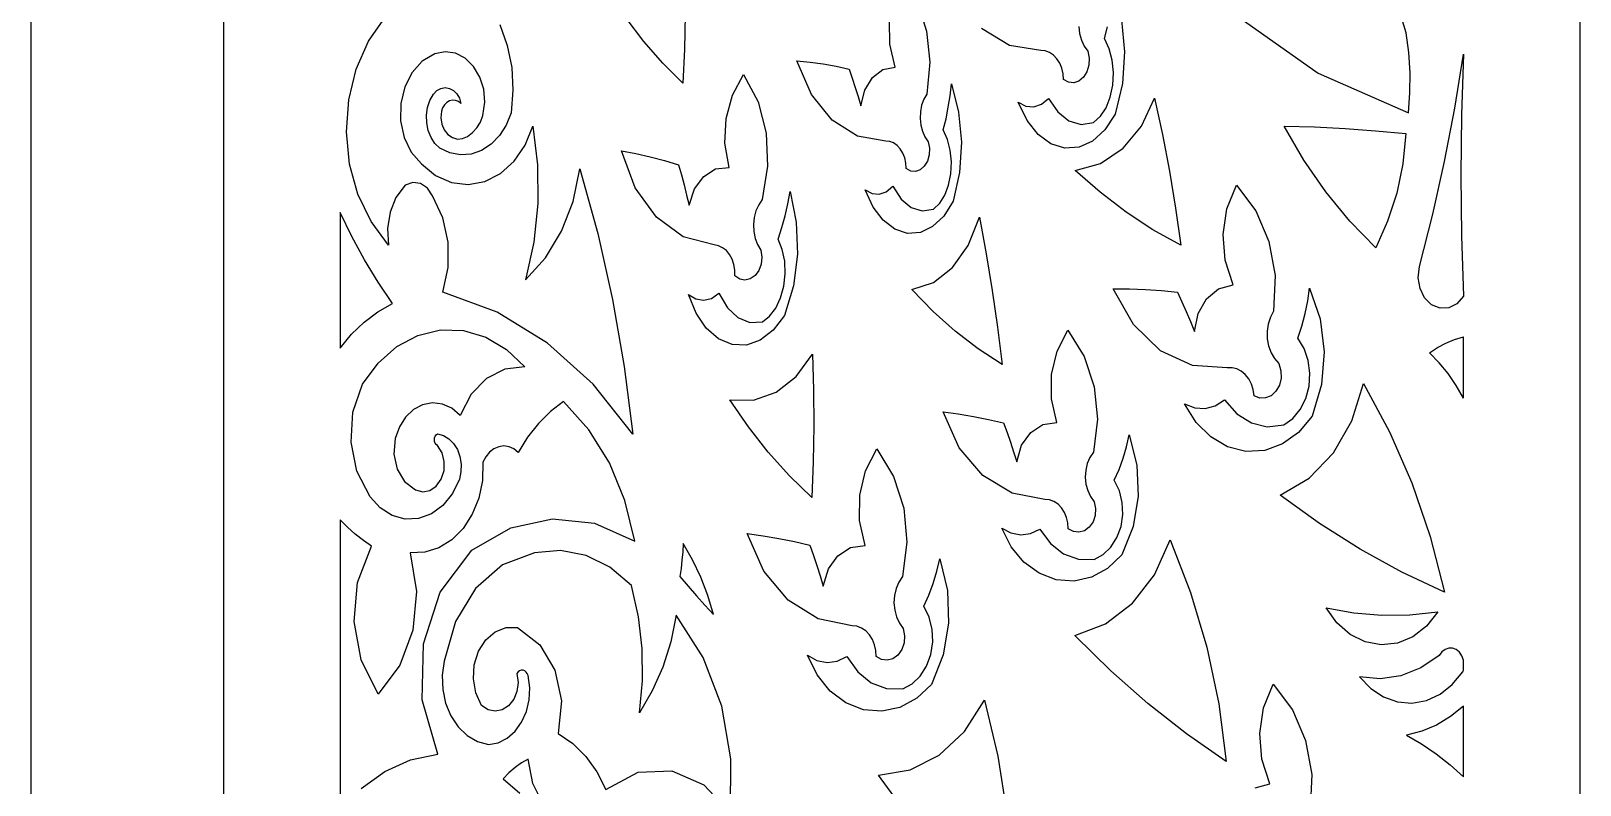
# Model space of a CAD drawing. Extents: x -250 to 250, y -180 to 180.
# Drawn here: x -250 to -152.9, y -104.5 to -57.2 of the extents above; entities that cross this region are included whole.
import ezdxf

# ---------------------------------------------------------------- set-up
doc = ezdxf.new("R2010")
doc.units = 0
doc.layers.get('0').update_dxf_attribs({"linetype": 'CONTINUOUS'})

msp = doc.modelspace()

# ---------------------------------------------------------------- linework, layer by layer
for p, q in [((-250.003, 180), (-250.003, -180)), ((-237.925, -159.246), (-237.925, 151.754)), ((-152.925, -159.246), (-152.925, 151.754)), ((-163.817, -57.357), (-164.468, -55.211)), ((-208.997, -56.237), (-209.05, -58.379)), ((-194.446, -55.462), (-193.879, -57.261)), ((-174.516, -56.223), (-169.329, -59.885)), ((-228.851, -57.882), (-227.792, -56.352)), ((-220.613, -56.842), (-220.151, -58.153)), ((-211.586, -57.907), (-212.702, -56.442)), ((-196.173, -58.08), (-196.191, -56.616)), ((-193.879, -57.261), (-193.678, -59.207)), ((-188.672, -58.153), (-190.426, -57.092)), ((-184.337, -56.965), (-184.289, -57.404)), ((-182.734, -57.72), (-182.542, -56.985)), ((-181.669, -56.553), (-181.48, -58.543)), ((-229.625, -59.636), (-228.851, -57.882)), ((-220.151, -58.153), (-219.878, -59.534)), ((-210.401, -59.268), (-211.586, -57.907)), ((-195.854, -59.503), (-196.173, -58.08)), ((-186.712, -58.475), (-188.672, -58.153)), ((-184.289, -57.404), (-184.176, -57.817)), ((-184.176, -57.817), (-184.002, -58.191)), ((-184.002, -58.191), (-183.774, -58.514)), ((-182.436, -58.354), (-182.734, -57.72)), ((-163.655, -58.604), (-163.817, -57.357)), ((-225.48, -59.139), (-226.12, -59.847)), ((-224.695, -58.671), (-225.48, -59.139)), ((-224.038, -58.544), (-224.695, -58.671)), ((-223.39, -58.641), (-224.038, -58.544)), ((-222.785, -58.951), (-223.39, -58.641)), ((-222.26, -59.462), (-222.785, -58.951)), ((-209.05, -58.379), (-209.151, -60.521)), ((-201.999, -59.115), (-201.177, -59.199)), ((-201.092, -61.236), (-201.999, -59.115)), ((-201.177, -59.199), (-200.358, -59.314)), ((-193.678, -59.207), (-193.865, -61.196)), ((-186.436, -58.499), (-186.712, -58.475)), ((-186.173, -58.595), (-186.436, -58.499)), ((-185.929, -58.757), (-186.173, -58.595)), ((-185.712, -58.984), (-185.929, -58.757)), ((-185.535, -59.263), (-185.712, -58.984)), ((-183.774, -58.514), (-183.687, -58.947)), ((-183.687, -58.947), (-183.706, -59.386)), ((-182.244, -59.074), (-182.436, -58.354)), ((-182.165, -59.847), (-182.244, -59.074)), ((-181.48, -58.543), (-181.606, -60.547)), ((-163.577, -59.862), (-163.655, -58.604)), ((-160.772, -62.073), (-160.227, -58.7)), ((-160.227, -58.7), (-160.351, -62.491)), ((-230.093, -61.553), (-229.625, -59.636)), ((-226.12, -59.847), (-226.582, -60.748)), ((-221.864, -60.132), (-222.26, -59.462)), ((-221.629, -60.897), (-221.864, -60.132)), ((-219.878, -59.534), (-219.798, -60.954)), ((-209.151, -60.521), (-210.401, -59.268)), ((-206.043, -61.259), (-205.344, -59.963)), ((-205.344, -59.963), (-204.44, -61.693)), ((-200.358, -59.314), (-199.541, -59.458)), ((-199.541, -59.458), (-198.727, -59.632)), ((-198.727, -59.632), (-198.531, -60.203)), ((-197.736, -60.945), (-197.257, -60.161)), ((-197.257, -60.161), (-196.61, -59.657)), ((-196.61, -59.657), (-195.854, -59.503)), ((-185.404, -59.58), (-185.535, -59.263)), ((-185.324, -59.926), (-185.404, -59.58)), ((-185.298, -60.291), (-185.324, -59.926)), ((-184.044, -60.144), (-184.332, -60.384)), ((-183.827, -59.796), (-184.044, -60.144)), ((-183.706, -59.386), (-183.827, -59.796)), ((-182.204, -60.638), (-182.165, -59.847)), ((-169.329, -59.885), (-163.673, -62.381)), ((-163.583, -61.123), (-163.577, -59.862)), ((-226.582, -60.748), (-226.833, -61.793)), ((-224.777, -61.196), (-224.562, -60.979)), ((-224.562, -60.979), (-224.314, -60.844)), ((-224.314, -60.844), (-224.046, -60.797)), ((-224.046, -60.797), (-223.773, -60.842)), ((-223.773, -60.842), (-223.52, -60.978)), ((-223.52, -60.978), (-223.309, -61.19)), ((-221.565, -61.713), (-221.629, -60.897)), ((-219.798, -60.954), (-219.915, -62.381)), ((-198.531, -60.203), (-198.342, -60.779)), ((-198.342, -60.779), (-198.161, -61.359)), ((-197.987, -61.944), (-197.736, -60.945)), ((-192.403, -61.301), (-192.323, -60.56)), ((-192.323, -60.56), (-191.867, -62.335)), ((-184.985, -60.461), (-185.298, -60.291)), ((-184.654, -60.491), (-184.985, -60.461)), ((-184.332, -60.384), (-184.654, -60.491)), ((-182.361, -61.391), (-182.204, -60.638)), ((-181.606, -60.547), (-182.049, -62.465)), ((-163.673, -62.381), (-163.583, -61.123)), ((-230.234, -63.572), (-230.093, -61.553)), ((-226.833, -61.793), (-226.843, -62.885)), ((-225.216, -62.519), (-225.147, -62.044)), ((-225.147, -62.044), (-224.999, -61.597)), ((-224.999, -61.597), (-224.777, -61.196)), ((-224.205, -62.061), (-224.284, -62.278)), ((-224.09, -61.877), (-224.205, -62.061)), ((-223.942, -61.732), (-224.09, -61.877)), ((-223.77, -61.633), (-223.942, -61.732)), ((-223.584, -61.589), (-223.77, -61.633)), ((-223.397, -61.601), (-223.584, -61.589)), ((-223.217, -61.668), (-223.397, -61.601)), ((-223.309, -61.19), (-223.15, -61.465)), ((-223.054, -61.788), (-223.217, -61.668)), ((-223.15, -61.465), (-223.054, -61.788)), ((-221.68, -62.535), (-221.565, -61.713)), ((-206.436, -62.727), (-206.043, -61.259)), ((-204.44, -61.693), (-203.931, -63.653)), ((-199.794, -62.845), (-201.092, -61.236)), ((-198.161, -61.359), (-197.987, -61.944)), ((-194.186, -61.903), (-194.264, -62.305)), ((-194.052, -61.529), (-194.186, -61.903)), ((-193.865, -61.196), (-194.052, -61.529)), ((-192.657, -62.743), (-192.514, -62.03)), ((-192.514, -62.03), (-192.403, -61.301)), ((-187.581, -62.846), (-188.131, -61.716)), ((-188.131, -61.716), (-187.653, -61.959)), ((-187.653, -61.959), (-187.159, -61.996)), ((-187.159, -61.996), (-186.676, -61.831)), ((-186.676, -61.831), (-186.228, -61.467)), ((-186.228, -61.467), (-185.645, -62.319)), ((-182.976, -62.594), (-182.623, -62.052)), ((-182.623, -62.052), (-182.361, -61.391)), ((-180.414, -63.21), (-179.59, -61.453)), ((-179.59, -61.453), (-179.095, -63.735)), ((-161.413, -65.419), (-160.772, -62.073)), ((-226.843, -62.885), (-226.616, -63.918)), ((-225.203, -63.008), (-225.216, -62.519)), ((-225.106, -63.482), (-225.203, -63.008)), ((-224.284, -62.278), (-224.313, -62.687)), ((-224.313, -62.687), (-224.249, -63.082)), ((-224.249, -63.082), (-224.099, -63.439)), ((-222.056, -63.315), (-221.837, -62.951)), ((-221.837, -62.951), (-221.68, -62.535)), ((-219.915, -62.381), (-220.22, -63.144)), ((-206.511, -64.275), (-206.436, -62.727)), ((-198.206, -63.848), (-199.794, -62.845)), ((-194.264, -62.305), (-194.282, -62.725)), ((-194.282, -62.725), (-194.238, -63.14)), ((-192.831, -63.438), (-192.657, -62.743)), ((-191.867, -62.335), (-191.695, -64.216)), ((-186.889, -63.724), (-187.581, -62.846)), ((-185.645, -62.319), (-184.952, -62.872)), ((-184.952, -62.872), (-184.191, -63.103)), ((-184.191, -63.103), (-183.405, -62.99)), ((-183.405, -62.99), (-182.976, -62.594)), ((-182.049, -62.465), (-182.7, -63.447)), ((-160.351, -62.491), (-160.392, -66.285)), ((-230.035, -65.583), (-230.234, -63.572)), ((-226.616, -63.918), (-226.174, -64.834)), ((-224.933, -63.914), (-225.106, -63.482)), ((-224.691, -64.29), (-224.933, -63.914)), ((-224.099, -63.439), (-223.871, -63.733)), ((-223.871, -63.733), (-223.584, -63.932)), ((-223.584, -63.932), (-223.271, -64.02)), ((-223.271, -64.02), (-222.95, -63.993)), ((-222.95, -63.993), (-222.644, -63.849)), ((-222.644, -63.849), (-222.327, -63.618)), ((-222.327, -63.618), (-222.056, -63.315)), ((-220.639, -63.804), (-221.157, -64.341)), ((-220.22, -63.144), (-220.639, -63.804)), ((-219.04, -64.398), (-218.562, -63.205)), ((-218.562, -63.205), (-218.267, -65.626)), ((-203.931, -63.653), (-203.836, -65.729)), ((-196.432, -64.152), (-198.206, -63.848)), ((-194.238, -63.14), (-194.136, -63.53)), ((-194.136, -63.53), (-193.979, -63.883)), ((-193.979, -63.883), (-193.772, -64.188)), ((-192.561, -64.037), (-192.831, -63.438)), ((-192.387, -64.717), (-192.561, -64.037)), ((-186.088, -64.319), (-186.889, -63.724)), ((-182.7, -63.447), (-183.468, -64.146)), ((-181.565, -64.596), (-180.414, -63.21)), ((-179.095, -63.735), (-178.657, -66.033)), ((-170.236, -65.344), (-171.467, -63.205)), ((-171.467, -63.205), (-169.558, -63.263)), ((-169.558, -63.263), (-167.649, -63.359)), ((-167.649, -63.359), (-165.742, -63.494)), ((-165.742, -63.494), (-163.837, -63.669)), ((-163.837, -63.669), (-164.031, -65.563)), ((-226.174, -64.834), (-225.536, -65.575)), ((-224.387, -64.596), (-224.691, -64.29)), ((-223.75, -64.893), (-224.387, -64.596)), ((-223.085, -65.016), (-223.75, -64.893)), ((-222.414, -64.964), (-223.085, -65.016)), ((-221.759, -64.736), (-222.414, -64.964)), ((-221.157, -64.341), (-221.759, -64.736)), ((-219.721, -65.399), (-219.04, -64.398)), ((-212.131, -67.086), (-212.994, -64.749)), ((-212.994, -64.749), (-212.094, -64.926)), ((-212.094, -64.926), (-211.199, -65.134)), ((-206.252, -65.811), (-206.511, -64.275)), ((-196.182, -64.174), (-196.432, -64.152)), ((-195.943, -64.264), (-196.182, -64.174)), ((-195.723, -64.418), (-195.943, -64.264)), ((-195.527, -64.631), (-195.723, -64.418)), ((-195.366, -64.895), (-195.527, -64.631)), ((-195.248, -65.195), (-195.366, -64.895)), ((-193.711, -65.011), (-193.82, -65.398)), ((-193.772, -64.188), (-193.693, -64.597)), ((-193.693, -64.597), (-193.711, -65.011)), ((-192.315, -65.446), (-192.387, -64.717)), ((-191.695, -64.216), (-191.809, -66.108)), ((-185.21, -64.599), (-186.088, -64.319)), ((-184.316, -64.538), (-185.21, -64.599)), ((-183.468, -64.146), (-184.316, -64.538)), ((-182.969, -65.544), (-181.565, -64.596)), ((-229.512, -67.478), (-230.035, -65.583)), ((-225.536, -65.575), (-224.644, -66.302)), ((-220.572, -66.17), (-219.721, -65.399)), ((-218.267, -65.626), (-218.245, -68.063)), ((-216.022, -67.923), (-215.608, -65.884)), ((-215.608, -65.884), (-214.484, -69.947)), ((-211.199, -65.134), (-210.308, -65.373)), ((-210.308, -65.373), (-209.423, -65.642)), ((-209.423, -65.642), (-209.244, -66.266)), ((-207.838, -66.356), (-207.094, -65.893)), ((-207.094, -65.893), (-206.252, -65.811)), ((-203.836, -65.729), (-204.169, -67.808)), ((-195.175, -65.522), (-195.248, -65.195)), ((-195.151, -65.866), (-195.175, -65.522)), ((-194.868, -66.026), (-195.151, -65.866)), ((-194.277, -65.954), (-194.569, -66.055)), ((-194.017, -65.728), (-194.277, -65.954)), ((-193.82, -65.398), (-194.017, -65.728)), ((-192.351, -66.194), (-192.315, -65.446)), ((-184.554, -65.988), (-182.969, -65.544)), ((-182.994, -67.356), (-184.554, -65.988)), ((-168.863, -67.336), (-170.236, -65.344)), ((-164.031, -65.563), (-164.414, -67.403)), ((-162.148, -68.734), (-161.413, -65.419)), ((-226.561, -66.915), (-227.129, -67.689)), ((-226.076, -66.739), (-226.561, -66.915)), ((-225.59, -66.807), (-226.076, -66.739)), ((-225.16, -67.096), (-225.59, -66.807)), ((-224.644, -66.302), (-223.653, -66.736)), ((-223.653, -66.736), (-222.609, -66.863)), ((-222.609, -66.863), (-221.557, -66.672)), ((-221.557, -66.672), (-220.572, -66.17)), ((-209.244, -66.266), (-209.073, -66.894)), ((-209.073, -66.894), (-208.911, -67.526)), ((-208.416, -67.134), (-207.838, -66.356)), ((-196.399, -67.32), (-195.994, -66.976)), ((-195.994, -66.976), (-195.466, -67.781)), ((-194.569, -66.055), (-194.868, -66.026)), ((-192.73, -67.529), (-192.493, -66.904)), ((-192.493, -66.904), (-192.351, -66.194)), ((-191.809, -66.108), (-192.21, -67.92)), ((-178.657, -66.033), (-178.274, -68.348)), ((-175.051, -68.396), (-174.462, -66.915)), ((-174.462, -66.915), (-173.242, -68.524)), ((-160.392, -66.285), (-160.351, -70.079)), ((-228.689, -69.196), (-229.512, -67.478)), ((-227.129, -67.689), (-227.5, -68.612)), ((-224.838, -67.585), (-225.16, -67.096)), ((-224.189, -68.966), (-224.838, -67.585)), ((-216.746, -69.798), (-216.022, -67.923)), ((-210.805, -68.921), (-212.131, -67.086)), ((-208.911, -67.526), (-208.757, -68.162)), ((-208.757, -68.162), (-208.416, -67.134)), ((-204.169, -67.808), (-204.397, -68.14)), ((-202.565, -68.076), (-202.43, -67.301)), ((-202.43, -67.301), (-202.042, -69.224)), ((-197.218, -68.279), (-197.717, -67.212)), ((-197.717, -67.212), (-197.283, -67.441)), ((-197.283, -67.441), (-196.837, -67.476)), ((-196.837, -67.476), (-196.399, -67.32)), ((-195.466, -67.781), (-194.839, -68.303)), ((-193.049, -68.041), (-192.73, -67.529)), ((-192.21, -67.92), (-192.8, -68.847)), ((-181.37, -68.595), (-182.994, -67.356)), ((-167.357, -69.168), (-168.863, -67.336)), ((-164.414, -67.403), (-164.98, -69.166)), ((-229.896, -70.135), (-230.622, -68.624)), ((-230.622, -68.624), (-230.622, -77.134)), ((-227.5, -68.612), (-227.658, -69.627)), ((-218.245, -68.063), (-218.494, -70.48)), ((-209.121, -70.148), (-210.805, -68.921)), ((-204.569, -68.521), (-204.68, -68.937)), ((-204.397, -68.14), (-204.569, -68.521)), ((-202.939, -69.571), (-202.735, -68.833)), ((-202.735, -68.833), (-202.565, -68.076)), ((-196.592, -69.109), (-197.218, -68.279)), ((-194.839, -68.303), (-194.15, -68.522)), ((-194.15, -68.522), (-193.438, -68.415)), ((-192.8, -68.847), (-193.495, -69.507)), ((-193.438, -68.415), (-193.049, -68.041)), ((-191.261, -70.681), (-190.555, -68.924)), ((-190.555, -68.924), (-190.131, -71.206)), ((-179.687, -69.704), (-181.37, -68.595)), ((-178.274, -68.348), (-177.949, -70.676)), ((-175.284, -69.995), (-175.051, -68.396)), ((-173.242, -68.524), (-172.423, -70.45)), ((-162.976, -72.016), (-162.148, -68.734)), ((-227.587, -70.676), (-228.689, -69.196)), ((-227.658, -69.627), (-227.587, -70.676)), ((-223.857, -70.486), (-224.189, -68.966)), ((-217.751, -71.455), (-216.746, -69.798)), ((-204.68, -68.937), (-204.727, -69.379)), ((-204.727, -69.379), (-204.705, -69.822)), ((-204.705, -69.822), (-204.618, -70.244)), ((-203.175, -70.286), (-202.939, -69.571)), ((-202.042, -69.224), (-201.974, -71.227)), ((-195.867, -69.67), (-196.592, -69.109)), ((-195.072, -69.934), (-195.867, -69.67)), ((-194.263, -69.876), (-195.072, -69.934)), ((-193.495, -69.507), (-194.263, -69.876)), ((-177.949, -70.676), (-179.687, -69.704)), ((-165.724, -70.831), (-167.357, -69.168)), ((-164.98, -69.166), (-165.724, -70.831)), ((-229.106, -71.592), (-229.896, -70.135)), ((-223.851, -72.063), (-223.857, -70.486)), ((-218.494, -70.48), (-219.013, -72.84)), ((-214.484, -69.947), (-213.555, -74.082)), ((-207.187, -70.657), (-209.121, -70.148)), ((-206.913, -70.708), (-207.187, -70.657)), ((-206.656, -70.828), (-206.913, -70.708)), ((-206.423, -71.013), (-206.656, -70.828)), ((-204.618, -70.244), (-204.468, -70.634)), ((-204.468, -70.634), (-204.259, -70.977)), ((-202.916, -70.947), (-203.175, -70.286)), ((-192.248, -72.067), (-191.261, -70.681)), ((-175.157, -71.612), (-175.284, -69.995)), ((-172.423, -70.45), (-172.039, -72.579)), ((-160.351, -70.079), (-160.227, -73.871)), ((-228.254, -72.993), (-229.106, -71.592)), ((-219.013, -72.84), (-217.751, -71.455)), ((-206.221, -71.259), (-206.423, -71.013)), ((-206.061, -71.555), (-206.221, -71.259)), ((-205.95, -71.884), (-206.061, -71.555)), ((-204.259, -70.977), (-204.199, -71.418)), ((-204.199, -71.418), (-204.245, -71.853)), ((-202.768, -71.683), (-202.916, -70.947)), ((-202.736, -72.46), (-202.768, -71.683)), ((-201.974, -71.227), (-202.221, -73.213)), ((-190.131, -71.206), (-189.755, -73.504)), ((-174.667, -73.149), (-175.157, -71.612)), ((-224.182, -73.613), (-223.851, -72.063)), ((-205.891, -72.237), (-205.95, -71.884)), ((-205.887, -72.602), (-205.891, -72.237)), ((-205.585, -72.802), (-205.887, -72.602)), ((-205.257, -72.864), (-205.585, -72.802)), ((-204.93, -72.789), (-205.257, -72.864)), ((-204.628, -72.577), (-204.93, -72.789)), ((-204.39, -72.251), (-204.628, -72.577)), ((-204.245, -71.853), (-204.39, -72.251)), ((-202.823, -73.246), (-202.736, -72.46)), ((-193.451, -73.015), (-192.248, -72.067)), ((-172.039, -72.579), (-172.124, -74.798)), ((-163.061, -72.713), (-162.976, -72.016)), ((-162.952, -73.385), (-163.061, -72.713)), ((-227.341, -74.335), (-228.254, -72.993)), ((-220.792, -74.876), (-224.182, -73.613)), ((-208.319, -74.932), (-208.799, -73.753)), ((-208.799, -73.753), (-208.336, -74.04)), ((-207.355, -74.006), (-206.886, -73.686)), ((-206.886, -73.686), (-206.357, -74.591)), ((-203.026, -73.981), (-202.823, -73.246)), ((-202.221, -73.213), (-202.779, -75.084)), ((-194.809, -73.459), (-193.451, -73.015)), ((-193.472, -74.827), (-194.809, -73.459)), ((-189.755, -73.504), (-189.427, -75.819)), ((-180.918, -75.651), (-182.175, -73.407)), ((-182.175, -73.407), (-181.168, -73.409)), ((-181.168, -73.409), (-180.162, -73.444)), ((-180.162, -73.444), (-179.157, -73.512)), ((-179.157, -73.512), (-178.154, -73.613)), ((-178.154, -73.613), (-177.875, -74.222)), ((-176.327, -74.033), (-175.576, -73.404)), ((-175.576, -73.404), (-174.667, -73.149)), ((-169.983, -74.165), (-169.868, -73.356)), ((-169.868, -73.356), (-169.206, -75.294)), ((-162.668, -73.97), (-162.952, -73.385)), ((-228.256, -74.846), (-227.341, -74.335)), ((-213.555, -74.082), (-212.821, -78.279)), ((-208.336, -74.04), (-207.847, -74.124)), ((-207.847, -74.124), (-207.355, -74.006)), ((-206.357, -74.591), (-205.7, -75.21)), ((-203.712, -75.122), (-203.327, -74.615)), ((-203.327, -74.615), (-203.026, -73.981)), ((-177.875, -74.222), (-177.604, -74.838)), ((-176.854, -74.954), (-176.327, -74.033)), ((-170.146, -74.961), (-169.983, -74.165)), ((-162.229, -74.409), (-162.668, -73.97)), ((-161.695, -74.627), (-162.229, -74.409)), ((-161.149, -74.601), (-161.695, -74.627)), ((-160.643, -74.345), (-161.149, -74.601)), ((-160.227, -73.871), (-160.643, -74.345)), ((-229.906, -76.253), (-229.114, -75.488)), ((-229.114, -75.488), (-228.256, -74.846)), ((-217.637, -76.815), (-220.792, -74.876)), ((-207.682, -75.874), (-208.319, -74.932)), ((-205.7, -75.21), (-204.955, -75.514)), ((-204.955, -75.514), (-204.164, -75.476)), ((-204.164, -75.476), (-203.712, -75.122)), ((-202.779, -75.084), (-203.489, -76)), ((-192.08, -76.067), (-193.472, -74.827)), ((-179.222, -77.284), (-180.918, -75.651)), ((-177.604, -74.838), (-177.341, -75.459)), ((-177.341, -75.459), (-177.088, -76.087)), ((-177.088, -76.087), (-176.854, -74.954)), ((-172.464, -75.615), (-172.53, -76.069)), ((-172.328, -75.187), (-172.464, -75.615)), ((-172.124, -74.798), (-172.328, -75.187)), ((-170.353, -75.74), (-170.146, -74.961)), ((-169.206, -75.294), (-168.956, -77.348)), ((-230.622, -77.134), (-229.906, -76.253)), ((-227.069, -77.028), (-225.753, -76.328)), ((-225.753, -76.328), (-224.333, -75.985)), ((-224.333, -75.985), (-222.888, -76.024)), ((-222.888, -76.024), (-221.497, -76.436)), ((-221.497, -76.436), (-220.204, -77.202)), ((-206.92, -76.544), (-207.682, -75.874)), ((-206.062, -76.907), (-206.92, -76.544)), ((-204.297, -76.623), (-205.167, -76.932)), ((-203.489, -76), (-204.297, -76.623)), ((-190.637, -77.175), (-192.08, -76.067)), ((-189.427, -75.819), (-189.148, -78.147)), ((-185.699, -77.31), (-185.025, -75.999)), ((-185.025, -75.999), (-183.993, -77.648)), ((-172.53, -76.069), (-172.522, -76.535)), ((-172.522, -76.535), (-172.438, -76.989)), ((-170.606, -76.499), (-170.353, -75.74)), ((-170.214, -77.153), (-170.606, -76.499)), ((-161.328, -76.808), (-160.785, -76.587)), ((-160.785, -76.587), (-160.227, -76.425)), ((-160.227, -80.26), (-160.227, -76.425)), ((-228.241, -78.057), (-227.069, -77.028)), ((-220.204, -77.202), (-219.054, -78.302)), ((-214.781, -79.38), (-217.637, -76.815)), ((-205.167, -76.932), (-206.062, -76.907)), ((-202.051, -78.903), (-201.025, -77.495)), ((-201.025, -77.495), (-200.957, -79.745)), ((-189.148, -78.147), (-190.637, -77.175)), ((-186.044, -78.774), (-185.699, -77.31)), ((-183.993, -77.648), (-183.367, -79.544)), ((-177.218, -78.216), (-179.222, -77.284)), ((-172.438, -76.989), (-172.286, -77.409)), ((-172.286, -77.409), (-172.07, -77.782)), ((-169.961, -77.895), (-170.214, -77.153)), ((-168.956, -77.348), (-169.121, -79.414)), ((-162.36, -77.426), (-161.855, -77.089)), ((-161.751, -78.04), (-162.36, -77.426)), ((-161.855, -77.089), (-161.328, -76.808)), ((-229.228, -79.384), (-228.241, -78.057)), ((-220.316, -78.436), (-221.463, -79.024)), ((-219.054, -78.302), (-220.316, -78.436)), ((-212.821, -78.279), (-212.285, -82.527)), ((-175.037, -78.353), (-177.218, -78.216)), ((-174.731, -78.35), (-175.037, -78.353)), ((-174.434, -78.423), (-174.731, -78.35)), ((-174.154, -78.568), (-174.434, -78.423)), ((-173.9, -78.782), (-174.154, -78.568)), ((-172.07, -77.782), (-171.796, -78.096)), ((-171.796, -78.096), (-171.67, -78.54)), ((-171.67, -78.54), (-171.662, -78.999)), ((-169.857, -78.692), (-169.961, -77.895)), ((-161.19, -78.72), (-161.751, -78.04)), ((-229.829, -81.148), (-229.228, -79.384)), ((-221.463, -79.024), (-222.421, -80.011)), ((-212.285, -82.527), (-214.781, -79.38)), ((-203.309, -79.88), (-202.051, -78.903)), ((-186.049, -80.299), (-186.044, -78.774)), ((-183.367, -79.544), (-183.168, -81.578)), ((-173.686, -79.056), (-173.9, -78.782)), ((-173.521, -79.374), (-173.686, -79.056)), ((-173.409, -79.727), (-173.521, -79.374)), ((-171.768, -79.439), (-171.983, -79.825)), ((-171.662, -78.999), (-171.768, -79.439)), ((-170.115, -80.285), (-169.908, -79.508)), ((-169.908, -79.508), (-169.857, -78.692)), ((-169.121, -79.414), (-169.703, -81.393)), ((-167.227, -81.68), (-166.504, -79.332)), ((-166.504, -79.332), (-164.859, -82.361)), ((-160.681, -79.462), (-161.19, -78.72)), ((-160.227, -80.26), (-160.681, -79.462)), ((-224.836, -80.554), (-225.459, -80.672)), ((-224.219, -80.632), (-224.836, -80.554)), ((-222.421, -80.011), (-223.115, -81.341)), ((-216.633, -80.466), (-217.453, -81.098)), ((-215.044, -82.235), (-216.633, -80.466)), ((-205.043, -82.056), (-206.214, -80.368)), ((-206.214, -80.368), (-204.723, -80.382)), ((-204.723, -80.382), (-203.309, -79.88)), ((-200.957, -79.745), (-200.942, -81.996)), ((-185.704, -81.793), (-186.049, -80.299)), ((-175.789, -80.738), (-175.201, -80.363)), ((-175.201, -80.363), (-174.434, -81.242)), ((-173.355, -80.105), (-173.409, -79.727)), ((-172.998, -80.251), (-173.355, -80.105)), ((-172.632, -80.249), (-172.998, -80.251)), ((-172.284, -80.105), (-172.632, -80.249)), ((-171.983, -79.825), (-172.284, -80.105)), ((-170.46, -80.966), (-170.115, -80.285)), ((-229.944, -83.014), (-229.829, -81.148)), ((-226.532, -81.453), (-226.918, -82.063)), ((-226.039, -80.981), (-226.532, -81.453)), ((-225.459, -80.672), (-226.039, -80.981)), ((-223.636, -80.897), (-224.219, -80.632)), ((-223.115, -81.341), (-223.636, -80.897)), ((-217.453, -81.098), (-218.203, -81.848)), ((-192.842, -81.127), (-191.888, -81.251)), ((-191.825, -83.374), (-192.842, -81.127)), ((-191.888, -81.251), (-190.937, -81.405)), ((-190.937, -81.405), (-189.989, -81.59)), ((-176.979, -81.786), (-177.703, -80.621)), ((-177.703, -80.621), (-177.074, -80.871)), ((-177.074, -80.871), (-176.425, -80.909)), ((-176.425, -80.909), (-175.789, -80.738)), ((-174.434, -81.242), (-173.523, -81.813)), ((-171.488, -81.935), (-170.923, -81.526)), ((-170.923, -81.526), (-170.46, -80.966)), ((-169.703, -81.393), (-170.561, -82.406)), ((-226.918, -82.063), (-227.177, -82.784)), ((-224.608, -82.562), (-224.531, -82.501)), ((-224.531, -82.501), (-224.155, -82.603)), ((-218.203, -81.848), (-218.876, -82.705)), ((-213.749, -84.323), (-215.044, -82.235)), ((-203.793, -83.643), (-205.043, -82.056)), ((-200.942, -81.996), (-200.981, -84.246)), ((-189.989, -81.59), (-189.046, -81.805)), ((-189.046, -81.805), (-188.829, -82.408)), ((-188.829, -82.408), (-188.619, -83.015)), ((-187.917, -83.214), (-187.347, -82.418)), ((-187.347, -82.418), (-186.586, -81.921)), ((-186.586, -81.921), (-185.704, -81.793)), ((-183.168, -81.578), (-183.421, -83.639)), ((-176.069, -82.692), (-176.979, -81.786)), ((-173.523, -81.813), (-172.522, -82.051)), ((-172.522, -82.051), (-171.488, -81.935)), ((-170.561, -82.406), (-171.57, -83.127)), ((-168.381, -83.69), (-167.227, -81.68)), ((-164.859, -82.361), (-163.457, -85.567)), ((-229.583, -84.829), (-229.944, -83.014)), ((-227.177, -82.784), (-227.263, -83.781)), ((-224.718, -82.862), (-224.705, -82.748)), ((-224.705, -82.975), (-224.718, -82.862)), ((-224.705, -82.748), (-224.667, -82.646)), ((-224.667, -83.077), (-224.705, -82.975)), ((-224.667, -82.646), (-224.608, -82.562)), ((-224.608, -83.161), (-224.667, -83.077)), ((-224.531, -83.222), (-224.608, -83.161)), ((-224.244, -83.683), (-224.531, -83.222)), ((-224.155, -82.603), (-223.812, -82.808)), ((-223.812, -82.808), (-223.516, -83.106)), ((-223.516, -83.106), (-223.279, -83.486)), ((-223.279, -83.486), (-223.119, -83.925)), ((-220.999, -83.435), (-221.273, -83.649)), ((-220.69, -83.302), (-220.999, -83.435)), ((-220.365, -83.258), (-220.69, -83.302)), ((-220.045, -83.306), (-220.365, -83.258)), ((-219.74, -83.441), (-220.045, -83.306)), ((-219.464, -83.661), (-219.74, -83.441)), ((-218.876, -82.705), (-219.464, -83.661)), ((-197.705, -84.811), (-197.002, -83.444)), ((-197.002, -83.444), (-195.943, -85.176)), ((-190.344, -85.103), (-191.825, -83.374)), ((-188.619, -83.015), (-188.419, -83.626)), ((-188.227, -84.243), (-187.917, -83.214)), ((-181.558, -84.03), (-181.343, -83.307)), ((-181.343, -83.307), (-181.17, -82.565)), ((-181.17, -82.565), (-180.693, -84.455)), ((-175.016, -83.306), (-176.069, -82.692)), ((-173.862, -83.594), (-175.016, -83.306)), ((-171.57, -83.127), (-172.686, -83.531)), ((-227.263, -83.781), (-227.055, -84.715)), ((-224.104, -84.224), (-224.244, -83.683)), ((-224.117, -84.793), (-224.104, -84.224)), ((-223.119, -83.925), (-223.044, -84.392)), ((-223.044, -84.392), (-223.056, -84.869)), ((-221.68, -84.278), (-221.716, -85.423)), ((-221.503, -83.933), (-221.68, -84.278)), ((-221.273, -83.649), (-221.503, -83.933)), ((-212.779, -86.672), (-213.749, -84.323)), ((-202.468, -85.124), (-203.793, -83.643)), ((-200.981, -84.246), (-201.073, -86.494)), ((-188.419, -83.626), (-188.227, -84.243)), ((-183.807, -84.361), (-183.905, -84.777)), ((-183.645, -83.978), (-183.807, -84.361)), ((-183.421, -83.639), (-183.645, -83.978)), ((-181.816, -84.732), (-181.558, -84.03)), ((-180.693, -84.455), (-180.616, -86.401)), ((-172.686, -83.531), (-173.862, -83.594)), ((-169.898, -85.273), (-168.381, -83.69)), ((-228.756, -86.443), (-229.583, -84.829)), ((-227.055, -84.715), (-226.589, -85.488)), ((-224.601, -85.772), (-224.289, -85.336)), ((-224.289, -85.336), (-224.117, -84.793)), ((-223.156, -85.335), (-223.592, -86.246)), ((-223.056, -84.869), (-223.156, -85.335)), ((-221.716, -85.423), (-221.943, -86.52)), ((-201.073, -86.494), (-202.468, -85.124)), ((-198.069, -86.339), (-197.705, -84.811)), ((-195.943, -85.176), (-195.305, -87.163)), ((-188.516, -86.214), (-190.344, -85.103)), ((-183.905, -84.777), (-183.933, -85.213)), ((-183.933, -85.213), (-183.89, -85.647)), ((-182.115, -85.409), (-181.816, -84.732)), ((-181.793, -86.067), (-182.115, -85.409)), ((-171.713, -86.34), (-169.898, -85.273)), ((-226.589, -85.488), (-225.905, -86.004)), ((-225.905, -86.004), (-225.449, -86.122)), ((-225.449, -86.122), (-225, -86.04)), ((-225, -86.04), (-224.601, -85.772)), ((-223.592, -86.246), (-224.184, -86.983)), ((-198.082, -87.933), (-198.069, -86.339)), ((-186.459, -86.606), (-188.516, -86.214)), ((-183.89, -85.647), (-183.778, -86.057)), ((-183.778, -86.057), (-183.602, -86.431)), ((-181.611, -86.791), (-181.793, -86.067)), ((-169.241, -88.122), (-171.713, -86.34)), ((-163.457, -85.567), (-162.306, -88.927)), ((-228.119, -87.142), (-228.756, -86.443)), ((-227.375, -87.614), (-228.119, -87.142)), ((-224.184, -86.983), (-224.902, -87.514)), ((-221.943, -86.52), (-222.35, -87.531)), ((-212.162, -89.225), (-212.779, -86.672)), ((-195.305, -87.163), (-195.109, -89.291)), ((-186.169, -86.64), (-186.459, -86.606)), ((-185.893, -86.744), (-186.169, -86.64)), ((-185.639, -86.913), (-185.893, -86.744)), ((-185.415, -87.144), (-185.639, -86.913)), ((-185.233, -87.425), (-185.415, -87.144)), ((-183.602, -86.431), (-183.366, -86.757)), ((-183.366, -86.757), (-183.282, -87.186)), ((-183.282, -87.186), (-183.31, -87.616)), ((-181.574, -87.547), (-181.611, -86.791)), ((-180.616, -86.401), (-180.933, -88.311)), ((-230.16, -88.349), (-230.622, -87.881)), ((-230.622, -87.881), (-230.622, -106.134)), ((-226.561, -87.842), (-227.375, -87.614)), ((-225.715, -87.81), (-226.561, -87.842)), ((-224.902, -87.514), (-225.715, -87.81)), ((-222.35, -87.531), (-222.924, -88.42)), ((-219.934, -88.39), (-217.329, -87.824)), ((-217.329, -87.824), (-214.694, -88.1)), ((-214.694, -88.1), (-212.162, -89.225)), ((-197.733, -89.497), (-198.082, -87.933)), ((-185.101, -87.742), (-185.233, -87.425)), ((-185.022, -88.085), (-185.101, -87.742)), ((-185, -88.445), (-185.022, -88.085)), ((-183.444, -88.015), (-183.678, -88.349)), ((-183.31, -87.616), (-183.444, -88.015)), ((-181.943, -89.003), (-181.687, -88.303)), ((-181.687, -88.303), (-181.574, -87.547)), ((-180.933, -88.311), (-181.639, -90.088)), ((-166.697, -89.731), (-169.241, -88.122)), ((-229.677, -88.78), (-230.16, -88.349)), ((-229.174, -89.176), (-229.677, -88.78)), ((-228.653, -89.534), (-229.174, -89.176)), ((-223.638, -89.134), (-224.446, -89.636)), ((-222.924, -88.42), (-223.638, -89.134)), ((-222.377, -89.792), (-219.934, -88.39)), ((-205.11, -88.747), (-204.124, -88.883)), ((-204.07, -91.104), (-205.11, -88.747)), ((-204.124, -88.883), (-203.142, -89.052)), ((-203.142, -89.052), (-202.163, -89.252)), ((-202.163, -89.252), (-201.189, -89.485)), ((-195.109, -89.291), (-195.38, -91.445)), ((-188.567, -89.576), (-189.163, -88.4)), ((-189.163, -88.4), (-188.586, -88.71)), ((-188.586, -88.71), (-187.973, -88.824)), ((-187.973, -88.824), (-187.358, -88.742)), ((-187.358, -88.742), (-186.771, -88.462)), ((-186.771, -88.462), (-186.112, -89.375)), ((-184.674, -88.624), (-185, -88.445)), ((-184.326, -88.666), (-184.674, -88.624)), ((-183.986, -88.574), (-184.326, -88.666)), ((-183.678, -88.349), (-183.986, -88.574)), ((-182.322, -89.598), (-181.943, -89.003)), ((-179.596, -91.34), (-178.608, -89.15)), ((-178.608, -89.15), (-177.332, -92.447)), ((-162.306, -88.927), (-161.416, -92.419)), ((-229.533, -91.813), (-228.653, -89.534)), ((-225.321, -89.911), (-226.233, -89.946)), ((-226.233, -89.946), (-225.834, -92.385)), ((-224.446, -89.636), (-225.321, -89.911)), ((-224.353, -92.42), (-222.377, -89.792)), ((-218.439, -89.947), (-220.458, -90.714)), ((-216.812, -89.812), (-218.439, -89.947)), ((-215.219, -90.123), (-216.812, -89.812)), ((-213.719, -90.862), (-215.219, -90.123)), ((-209.159, -89.898), (-209.204, -90.414)), ((-209.126, -89.38), (-209.159, -89.898)), ((-208.536, -90.403), (-209.126, -89.38)), ((-201.189, -89.485), (-200.967, -90.116)), ((-200.967, -90.116), (-200.753, -90.753)), ((-200.028, -90.966), (-199.434, -90.138)), ((-199.434, -90.138), (-198.645, -89.625)), ((-198.645, -89.625), (-197.733, -89.497)), ((-187.775, -90.531), (-188.567, -89.576)), ((-186.112, -89.375), (-185.292, -90.018)), ((-185.292, -90.018), (-184.362, -90.362)), ((-183.373, -90.377), (-182.806, -90.064)), ((-182.806, -90.064), (-182.322, -89.598)), ((-181.639, -90.088), (-182.531, -90.929)), ((-164.087, -91.165), (-166.697, -89.731)), ((-220.458, -90.714), (-222.149, -92.193)), ((-212.368, -92.008), (-213.719, -90.862)), ((-209.261, -90.929), (-209.331, -91.441)), ((-209.204, -90.414), (-209.261, -90.929)), ((-208.022, -91.487), (-208.536, -90.403)), ((-202.547, -92.923), (-204.07, -91.104)), ((-200.753, -90.753), (-200.549, -91.394)), ((-200.354, -92.039), (-200.028, -90.966)), ((-193.456, -91.867), (-193.229, -91.113)), ((-193.229, -91.113), (-193.047, -90.338)), ((-193.047, -90.338), (-192.563, -92.318)), ((-186.824, -91.231), (-187.775, -90.531)), ((-185.752, -91.64), (-186.824, -91.231)), ((-184.362, -90.362), (-183.373, -90.377)), ((-182.531, -90.929), (-183.544, -91.48)), ((-161.416, -92.419), (-164.087, -91.165)), ((-229.751, -94.262), (-229.533, -91.813)), ((-222.149, -92.193), (-223.4, -94.249)), ((-211.931, -93.96), (-212.368, -92.008)), ((-209.331, -91.441), (-208.817, -92.045)), ((-208.817, -92.045), (-208.297, -92.642)), ((-207.589, -92.626), (-208.022, -91.487)), ((-200.549, -91.394), (-200.354, -92.039)), ((-195.784, -92.196), (-195.887, -92.63)), ((-195.614, -91.797), (-195.784, -92.196)), ((-195.38, -91.445), (-195.614, -91.797)), ((-193.726, -92.599), (-193.456, -91.867)), ((-184.633, -91.723), (-185.752, -91.64)), ((-183.544, -91.48), (-184.633, -91.723)), ((-180.97, -93.117), (-179.596, -91.34)), ((-225.834, -92.385), (-226.063, -94.798)), ((-225.406, -95.664), (-224.353, -92.42)), ((-208.297, -92.642), (-207.771, -93.23)), ((-207.239, -93.811), (-207.589, -92.626)), ((-200.662, -94.098), (-202.547, -92.923)), ((-195.887, -92.63), (-195.918, -93.086)), ((-195.918, -93.086), (-195.875, -93.54)), ((-194.038, -93.306), (-193.726, -92.599)), ((-192.563, -92.318), (-192.493, -94.354)), ((-182.656, -94.405), (-180.97, -93.117)), ((-177.332, -92.447), (-176.317, -95.876)), ((-211.702, -95.96), (-211.931, -93.96)), ((-209.578, -93.862), (-209.91, -95.527)), ((-207.872, -96.524), (-209.578, -93.862)), ((-207.771, -93.23), (-207.239, -93.811)), ((-198.536, -94.523), (-200.662, -94.098)), ((-195.875, -93.54), (-195.761, -93.969)), ((-195.761, -93.969), (-195.581, -94.362)), ((-193.709, -93.995), (-194.038, -93.306)), ((-193.525, -94.753), (-193.709, -93.995)), ((-168.159, -94.35), (-168.842, -93.398)), ((-168.842, -93.398), (-167.097, -93.706)), ((-167.097, -93.706), (-165.342, -93.852)), ((-165.342, -93.852), (-163.583, -93.835)), ((-163.583, -93.835), (-161.827, -93.656)), ((-161.827, -93.656), (-162.553, -94.556)), ((-229.318, -96.666), (-229.751, -94.262)), ((-226.063, -94.798), (-226.88, -97)), ((-223.4, -94.249), (-224.1, -96.747)), ((-221.502, -95.408), (-220.913, -94.905)), ((-220.913, -94.905), (-220.233, -94.639)), ((-220.233, -94.639), (-219.505, -94.635)), ((-219.505, -94.635), (-218.107, -95.712)), ((-198.237, -94.561), (-198.536, -94.523)), ((-197.952, -94.672), (-198.237, -94.561)), ((-197.69, -94.851), (-197.952, -94.672)), ((-197.46, -95.093), (-197.69, -94.851)), ((-197.273, -95.389), (-197.46, -95.093)), ((-195.581, -94.362), (-195.339, -94.705)), ((-195.339, -94.705), (-195.254, -95.154)), ((-193.49, -95.544), (-193.525, -94.753)), ((-192.493, -94.354), (-192.831, -96.347)), ((-184.575, -95.128), (-182.656, -94.405)), ((-182.336, -97.344), (-184.575, -95.128)), ((-167.331, -95.071), (-168.159, -94.35)), ((-166.395, -95.536), (-167.331, -95.071)), ((-162.553, -94.556), (-163.412, -95.215)), ((-225.479, -99.166), (-225.406, -95.664)), ((-221.956, -96.121), (-221.502, -95.408)), ((-218.107, -95.712), (-217.165, -97.314)), ((-211.683, -97.98), (-211.702, -95.96)), ((-209.91, -95.527), (-210.408, -97.116)), ((-197.138, -95.721), (-197.273, -95.389)), ((-197.058, -96.081), (-197.138, -95.721)), ((-197.037, -96.456), (-197.058, -96.081)), ((-195.426, -96.019), (-195.67, -96.366)), ((-195.285, -95.603), (-195.426, -96.019)), ((-195.254, -95.154), (-195.285, -95.603)), ((-193.61, -96.333), (-193.49, -95.544)), ((-176.317, -95.876), (-175.569, -99.411)), ((-165.385, -95.722), (-166.395, -95.536)), ((-164.369, -95.611), (-165.385, -95.722)), ((-163.412, -95.215), (-164.369, -95.611)), ((-161.38, -96.005), (-161.582, -96.161)), ((-161.151, -95.926), (-161.38, -96.005)), ((-160.908, -95.93), (-161.151, -95.926)), ((-160.677, -96.021), (-160.908, -95.93)), ((-160.479, -96.186), (-160.677, -96.021)), ((-228.243, -98.809), (-229.318, -96.666)), ((-226.88, -97), (-228.243, -98.809)), ((-224.1, -96.747), (-224.226, -97.631)), ((-222.276, -97.863), (-222.222, -96.971)), ((-222.222, -96.971), (-221.956, -96.121)), ((-206.712, -99.567), (-207.872, -96.524)), ((-200.731, -97.612), (-201.341, -96.379)), ((-201.341, -96.379), (-200.746, -96.707)), ((-200.746, -96.707), (-200.114, -96.83)), ((-200.114, -96.83), (-199.477, -96.749)), ((-199.477, -96.749), (-198.868, -96.462)), ((-198.868, -96.462), (-198.192, -97.421)), ((-196.7, -96.646), (-197.037, -96.456)), ((-196.342, -96.693), (-196.7, -96.646)), ((-195.989, -96.599), (-196.342, -96.693)), ((-195.67, -96.366), (-195.989, -96.599)), ((-194.274, -97.682), (-193.879, -97.063)), ((-193.879, -97.063), (-193.61, -96.333)), ((-192.831, -96.347), (-193.569, -98.2)), ((-161.745, -96.387), (-162.902, -97.172)), ((-161.582, -96.161), (-161.745, -96.387)), ((-160.325, -96.414), (-160.479, -96.186)), ((-160.227, -96.692), (-160.325, -96.414)), ((-160.227, -97.273), (-160.227, -96.692)), ((-224.226, -97.631), (-224.196, -98.518)), ((-222.121, -98.736), (-222.276, -97.863)), ((-219.471, -97.421), (-219.546, -97.52)), ((-219.546, -97.52), (-219.476, -98.085)), ((-219.379, -97.353), (-219.471, -97.421)), ((-219.276, -97.318), (-219.379, -97.353)), ((-219.167, -97.319), (-219.276, -97.318)), ((-219.062, -97.357), (-219.167, -97.319)), ((-218.971, -97.428), (-219.062, -97.357)), ((-218.899, -97.527), (-218.971, -97.428)), ((-218.849, -97.649), (-218.899, -97.527)), ((-218.747, -98.409), (-218.849, -97.649)), ((-217.165, -97.314), (-216.758, -99.238)), ((-211.875, -99.994), (-211.683, -97.98)), ((-210.408, -97.116), (-211.066, -98.612)), ((-199.917, -98.617), (-200.731, -97.612)), ((-198.192, -97.421), (-197.347, -98.099)), ((-194.775, -98.166), (-194.274, -97.682)), ((-180.006, -99.402), (-182.336, -97.344)), ((-166.75, -97.726), (-166.044, -98.46)), ((-165.439, -97.851), (-166.75, -97.726)), ((-164.145, -97.663), (-165.439, -97.851)), ((-162.902, -97.172), (-164.145, -97.663)), ((-160.928, -98.216), (-160.268, -97.417)), ((-160.268, -97.417), (-160.256, -97.382)), ((-160.256, -97.382), (-160.245, -97.346)), ((-160.245, -97.346), (-160.235, -97.31)), ((-160.235, -97.31), (-160.227, -97.273)), ((-224.196, -98.518), (-224.015, -99.377)), ((-221.762, -99.53), (-222.121, -98.736)), ((-219.547, -98.637), (-219.749, -99.135)), ((-219.476, -98.085), (-219.547, -98.637)), ((-218.782, -99.169), (-218.747, -98.409)), ((-211.066, -98.612), (-211.875, -99.994)), ((-198.937, -99.356), (-199.917, -98.617)), ((-197.347, -98.099), (-196.386, -98.465)), ((-196.386, -98.465), (-195.364, -98.489)), ((-195.364, -98.489), (-194.775, -98.166)), ((-193.569, -98.2), (-194.496, -99.073)), ((-172.754, -99.672), (-172.165, -98.19)), ((-172.165, -98.19), (-170.945, -99.799)), ((-166.044, -98.46), (-165.241, -98.988)), ((-165.241, -98.988), (-164.369, -99.298)), ((-162.548, -99.211), (-161.697, -98.819)), ((-161.697, -98.819), (-160.928, -98.216)), ((-224.51, -102.57), (-225.479, -99.166)), ((-224.015, -99.377), (-223.687, -100.174)), ((-221.357, -99.791), (-221.762, -99.53)), ((-220.918, -99.88), (-221.357, -99.791)), ((-220.478, -99.796), (-220.918, -99.88)), ((-220.071, -99.539), (-220.478, -99.796)), ((-219.749, -99.135), (-220.071, -99.539)), ((-219.252, -100.571), (-218.952, -99.899)), ((-218.952, -99.899), (-218.782, -99.169)), ((-216.758, -99.238), (-216.962, -101.282)), ((-206.134, -102.862), (-206.712, -99.567)), ((-197.83, -99.791), (-198.937, -99.356)), ((-196.673, -99.886), (-197.83, -99.791)), ((-195.546, -99.641), (-196.673, -99.886)), ((-194.496, -99.073), (-195.546, -99.641)), ((-191.495, -101.153), (-190.238, -99.192)), ((-190.238, -99.192), (-189.404, -102.706)), ((-177.59, -101.298), (-180.006, -99.402)), ((-175.569, -99.411), (-175.094, -103.028)), ((-172.987, -101.27), (-172.754, -99.672)), ((-170.945, -99.799), (-170.126, -101.725)), ((-164.369, -99.298), (-163.455, -99.374)), ((-163.455, -99.374), (-162.548, -99.211)), ((-160.226, -99.563), (-161.047, -100.222)), ((-160.226, -103.99), (-160.226, -99.563)), ((-223.687, -100.174), (-223.228, -100.863)), ((-223.228, -100.863), (-222.668, -101.404)), ((-219.664, -101.142), (-219.252, -100.571)), ((-161.922, -100.749), (-162.842, -101.138)), ((-161.047, -100.222), (-161.922, -100.749)), ((-222.668, -101.404), (-222.028, -101.781)), ((-222.028, -101.781), (-221.331, -101.978)), ((-221.331, -101.978), (-220.725, -101.859)), ((-220.725, -101.859), (-220.162, -101.575)), ((-220.162, -101.575), (-219.664, -101.142)), ((-216.962, -101.282), (-216.047, -101.915)), ((-216.047, -101.915), (-215.233, -102.722)), ((-193.08, -102.628), (-191.495, -101.153)), ((-175.094, -103.028), (-177.59, -101.298)), ((-172.86, -102.887), (-172.987, -101.27)), ((-170.126, -101.725), (-169.742, -103.854)), ((-162.842, -101.138), (-163.796, -101.385)), ((-163.796, -101.385), (-162.859, -101.936)), ((-226.212, -102.93), (-224.51, -102.57)), ((-218.849, -102.879), (-219.268, -103.127)), ((-218.544, -104.403), (-218.849, -102.879)), ((-215.233, -102.722), (-214.535, -103.684)), ((-206.173, -106.28), (-206.134, -102.862)), ((-194.909, -103.557), (-193.08, -102.628)), ((-189.404, -102.706), (-188.843, -106.295)), ((-172.37, -104.425), (-172.86, -102.887)), ((-162.859, -101.936), (-161.95, -102.556)), ((-161.95, -102.556), (-161.072, -103.241)), ((-229.305, -104.734), (-227.822, -103.659)), ((-227.822, -103.659), (-226.212, -102.93)), ((-220.05, -103.747), (-220.408, -104.116)), ((-219.669, -103.416), (-220.05, -103.747)), ((-219.268, -103.127), (-219.669, -103.416)), ((-214.535, -103.684), (-213.967, -104.785)), ((-213.967, -104.785), (-211.956, -103.702)), ((-211.956, -103.702), (-209.837, -103.619)), ((-209.837, -103.619), (-207.835, -104.492)), ((-196.896, -103.881), (-194.909, -103.557)), ((-169.742, -103.854), (-169.827, -106.074)), ((-161.072, -103.241), (-160.226, -103.99)), ((-220.408, -104.116), (-219.357, -105.016)), ((-217.897, -105.706), (-218.544, -104.403)), ((-207.835, -104.492), (-206.173, -106.28)), ((-194.971, -106.522), (-196.896, -103.881)), ((-173.279, -104.679), (-172.37, -104.425))]:
    msp.add_line(p, q)

doc.saveas('drawing.dxf')
